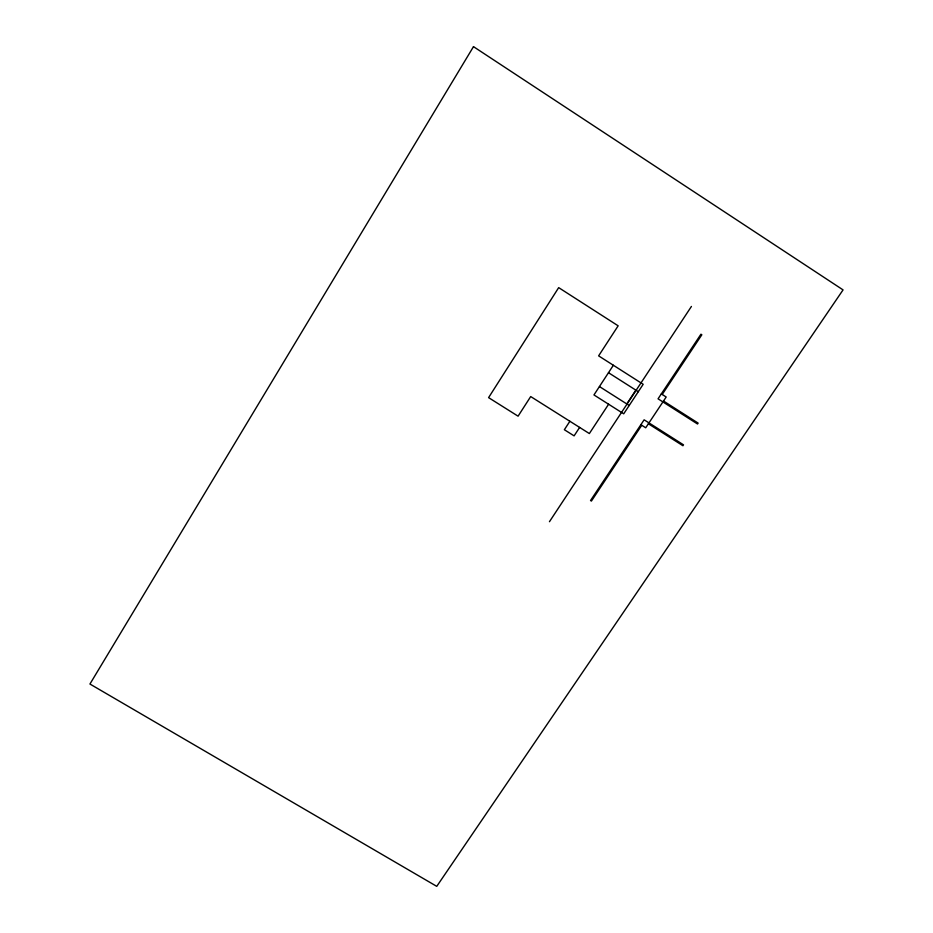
<?xml version="1.0" encoding="UTF-8"?>
<svg xmlns="http://www.w3.org/2000/svg" width="933" height="933" viewBox="0 0 933 933"><rect width="100%" height="100%" fill="white"/><g stroke="black" fill="none" stroke-linecap="round" stroke-linejoin="round"><path stroke-width="1.4" d="M569.876 421.273L564.36 429.728L574.098 435.863L579.626 427.419M613.354 365.258L593.959 394.939L623.71 413.809L643.187 384.291L598.624 355.858L618.159 325.815L558.68 287.632L488.589 397.633L518.083 416.176L530.702 396.56L589.353 433.553L608.608 404.234M626.778 403.931L635.863 390.146M549.455 521.699L691.423 306.444M641.752 425.261L591.417 501.056L590.542 500.52L644.12 419.815L683.516 444.843L682.921 445.729L648.377 423.78M662.208 394.461L701.838 334.784L700.951 334.212L658.057 398.823L697.534 424.002L698.129 423.115L663.503 401.027M640.878 424.702L645.718 427.781L666.185 397.003L661.322 393.901M599.441 386.554L629.215 405.482M608.491 372.699L638.3 391.697M473.486 46.65L89.941 684.029L436.749 886.35L843.059 289.895L473.486 46.65"/></g></svg>
